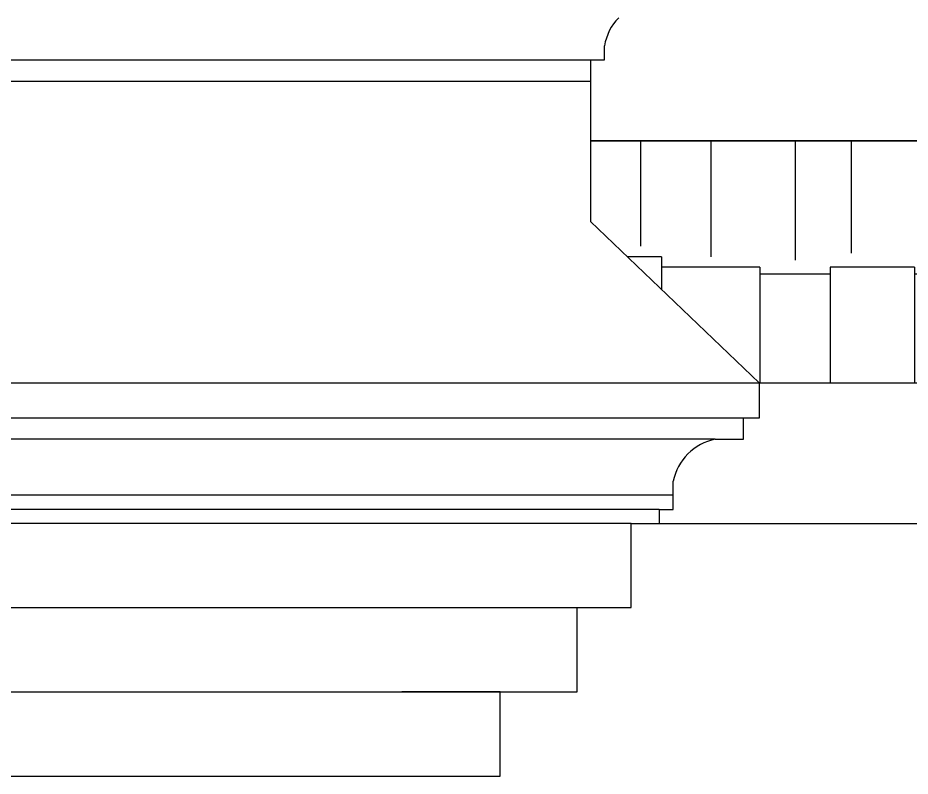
# Model space of a CAD drawing. Header units: inches. Extents: x 1397 to 20304, y -27267 to -746.
# Drawn here: x 14044.08 to 14075.86, y -24002.76 to -23975.76 of the extents above; entities that cross this region are included whole.
import ezdxf

# ---------------------------------------------------------------- set-up
doc = ezdxf.new("R2010")
doc.units = ezdxf.units.IN
doc.header["$LTSCALE"] = 17
doc.header["$MEASUREMENT"] = 0
doc.layers.add('25 BOT BAR', color=12, linetype='Continuous', lineweight=25)

msp = doc.modelspace()

# ---------------------------------------------------------------- hatches: boundary and pattern name
at = {"layer": '25 BOT BAR'}
h = msp.add_hatch(dxfattribs=at)
h.set_pattern_fill('AR-RSHKE', color=8, scale=0.5, angle=180)
h.set_pattern_definition([(180, (0, -2672.648), (-12.75, -6), [3, -2.5, 3.5, -1.5, 4.5, -2]), (180, (-3, -2672.898), (-12.75, -6), [2.5, -9.5, 2, -3]), (180, (-9, -2672.273), (-12.75, -6), [1.5, -15.5]), (270, (0, -2672.6483), (4.25, -6), [5.75, -18.25]), (270, (-3, -2672.6483), (4.25, -6), [5.625, -18.375]), (270, (-5.5, -2672.6483), (4.25, -6), [5.25, -18.75]), (270, (-9, -2672.2733), (4.25, -6), [5.75, -18.25]), (270, (-10.5, -2672.2733), (4.25, -6), [5.75, -18.25]), (270, (-15, -2672.6483), (4.25, -6), [5.5, -18.5])])
h.paths.add_polyline_path([(14086.971, -23988.759), (14086.971, -23980.134), (14064.475, -23980.134), (14064.475, -23983.009), (14070.475, -23988.759)])

# ---------------------------------------------------------------- linework, layer by layer
for p, q in [((14064.975, -23977.259), (14064.975, -23976.759)), ((13916.475, -23977.259), (14064.475, -23977.259)), ((14064.475, -23977.259), (14064.475, -23983.009)), ((14064.475, -23977.259), (14064.975, -23977.259)), ((13916.475, -23978.009), (14064.475, -23978.009)), ((14064.475, -23980.134), (14086.971, -23980.134)), ((14070.475, -23988.759), (14064.475, -23983.009)), ((13841.234, -23988.759), (14086.971, -23988.759)), ((14070.475, -23988.759), (14070.475, -23990.01)), ((14070.475, -23990.01), (13910.475, -23990.009)), ((14069.917, -23990.759), (14069.917, -23990.01)), ((14068.917, -23990.76), (13911.289, -23990.759)), ((14068.917, -23990.759), (14069.917, -23990.759)), ((14067.417, -23992.76), (14067.417, -23992.26)), ((14067.417, -23992.76), (13913.289, -23992.759)), ((14067.417, -23993.26), (14067.417, -23992.76)), ((14066.917, -23993.26), (13913.789, -23993.259)), ((14066.917, -23993.26), (14066.917, -23993.759)), ((14066.917, -23993.26), (14067.417, -23993.26)), ((14065.917, -23993.76), (13915.289, -23993.759)), ((14065.916, -23993.759), (14086.971, -23993.759)), ((14065.916, -23996.76), (14065.916, -23993.76)), ((14065.917, -23993.759), (14066.917, -23993.759)), ((13915.289, -23996.759), (14065.916, -23996.76)), ((14063.996, -23999.76), (14063.996, -23996.76)), ((13917.209, -23999.759), (14063.996, -23999.76)), ((14061.251, -23999.76), (14057.749, -23999.76)), ((14061.251, -24002.76), (14061.251, -23999.76)), ((13919.954, -24002.759), (14061.251, -24002.76))]:
    msp.add_line(p, q, dxfattribs=at)
msp.add_lwpolyline([(14064.475, -23980.134), (14064.475, -23983.009), (14070.475, -23988.759), (14086.971, -23988.759), (14086.971, -23980.134), (14064.475, -23980.134)], dxfattribs=at)
for centre, radius, start, end in [((14066.674, -23976.984), 1.713, 134.3927, 172.4772), ((14069.312, -23992.656), 1.937, 101.7959, 168.2044)]:
    msp.add_arc(centre, radius, start, end, dxfattribs=at)

doc.saveas('drawing.dxf')
